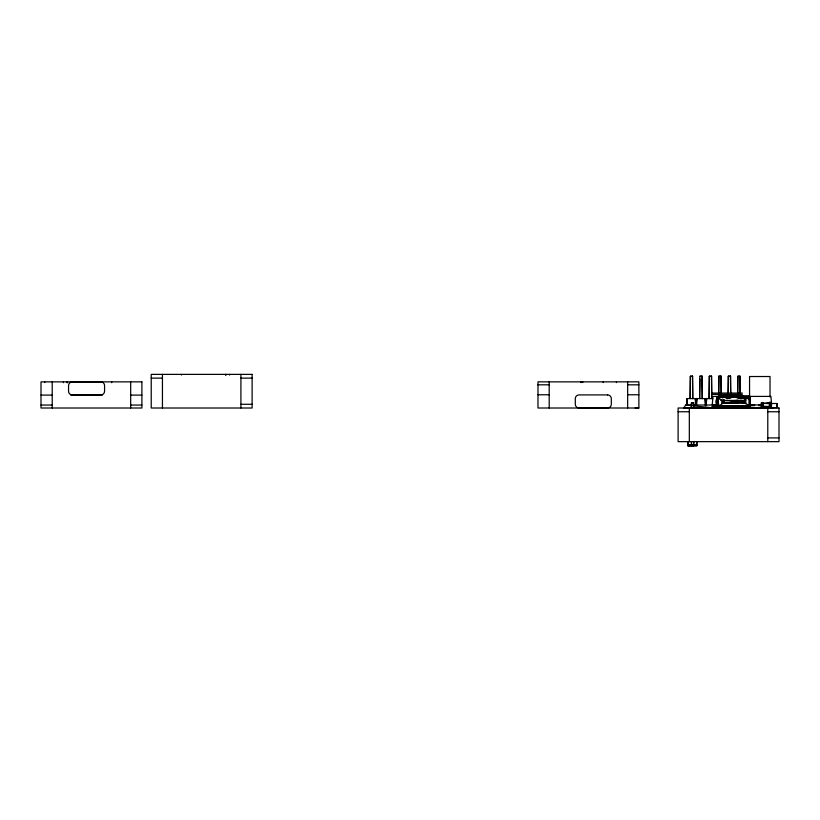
<?xml version="1.0" encoding="UTF-8"?>
<svg xmlns="http://www.w3.org/2000/svg" width="820" height="820" viewBox="0 0 820 820"><rect width="100%" height="100%" fill="white"/><g stroke="black" fill="none" stroke-linecap="round" stroke-linejoin="round"><path stroke-width="1.23" d="M771.456 407.612L777.001 407.612L777.011 403.491L761.329 403.491M712.467 407.489L717.213 407.212L717.336 403.594L718.012 407.273M717.377 398.879L717.397 396.511L725.024 396.398L719.745 396.982L718.115 398.633L718.084 406.505M687.057 398.582L686.996 405.5L686.904 398.582L712.795 398.582M691.434 441.795L691.465 445.506L693.628 445.578L693.72 441.795M699.849 376.236L702.053 376.236L699.849 376.236L699.644 398.582L699.86 378.789M709.341 376.236L709.136 398.582L709.341 376.236L711.545 376.236L709.382 376.318M718.648 396.091L718.832 376.236L721.036 376.236L718.832 376.236M728.139 396.091L728.324 376.236L730.528 376.236L728.324 376.236M737.631 396.091L737.816 376.236L740.019 376.236L740.204 396.091M718.658 396.101L718.873 376.318M728.15 396.101L728.365 376.318M737.641 396.101L737.856 376.318L740.019 376.236M691.373 407.519L691.434 402.804L693.515 402.692L693.761 407.55M693.628 445.578L693.669 441.857M717.397 396.511L717.889 407.007L748.219 407.54L749.142 406.577L748.906 397.362L719.745 396.982M745.749 403.061L745.79 400.447L721.856 400.447L733.203 401.011L738.748 400.447L737.621 403.061L721.702 403.061L745.749 403.061L738.061 402.312L728.652 402.681L730.333 403.061M716.29 402.866L716.362 399.381M749.142 406.577L750.239 405.018L750.392 399.166L750.013 396.48L748.65 396.101L720.288 395.875L717.192 397.649L717.254 407.243L717.664 403.604L717.879 406.043M691.322 407.653L691.516 402.845L693.689 402.845M763.02 407.847L763.051 406.976L771.271 407.847L771.271 406.822L769.713 406.505L763.205 406.3L761.514 406.802L761.514 407.847L763.02 407.847L763.389 403.235L769.396 403.04L769.713 406.505L771.271 407.847L771.271 406.822L769.396 405.736L769.396 402.733L771.271 403.112L766.997 403.491M712.231 405.008L712.98 396.408L722.594 396.408M763.389 403.235L763.051 406.976L763.205 406.3M717.213 407.212L718.73 397.669C728.426 395.66 738.779 397.321 748.629 397.792C744.908 399.924 739.455 402.989 735.663 402.589L729.523 402.599M717.316 407.14L717.695 403.358L718.72 406.095L748.711 406.043L749.347 407.335L749.644 404.885M696.487 405.5L697.328 398.582M705.979 405.5L706.819 398.582M688.41 441.867L687.929 445.619L696.897 445.619L696.744 441.806L696.897 445.619L687.929 445.619L687.929 441.806M761.329 405.869L761.329 405.777M749.582 404.434L749.234 406.443L750.433 399.955C749.326 416.878 751.878 401.841 748.906 397.362L749.172 399.319M743.012 395.855L742.735 396.49L739.496 396.542L743.012 395.855L742.735 396.49M719.253 405.736L723.23 403.061L724.531 400.447M761.514 407.847L761.514 406.802M727.781 396.48L728.057 395.855L724.46 396.193L739.353 395.957M683.839 407.919L685.704 405.008L716.219 405.008M717.889 407.007L718.617 406.054L718.115 398.633M748.219 407.54L750.239 405.018M718.084 399.586L720.698 396.962L722.615 397.915M727.268 398.694L729.933 396.624L750.013 396.48L750.228 407.222L754.933 407.458M735.94 400.447L738.748 403.061L737.621 402.681L738.748 400.816L737.621 400.447L730.405 400.744M723.353 402.61L724.347 403.061L723.23 403.061L718.73 397.669M769.847 407.601L771.271 406.822L769.765 407.612M745.79 400.447L744.17 400.447L744.17 403.061L743.043 403.061L744.242 402.62L741.936 400.949L744.17 400.816L744.17 403.061L748.137 404.772L749.306 407.663L749.306 404.198M737.621 400.447L733.203 401.011M716.249 405.674L711.924 407.396L716.249 406.802L711.883 407.212L716.249 405.674L711.832 407.284L716.249 406.802M729.113 398.479L733.695 396.716L739.63 398.223M732.014 403.061L732.721 402.61M737.621 403.061L738.748 402.681L737.621 400.816M741.987 398.212L745.513 397.28M728.785 397.956L733.695 396.716L740.901 398.663L748.629 397.792M689.917 445.229L694.909 445.229L687.929 445.619L692.305 444.901L687.929 445.619L688.216 441.888L687.929 445.619L696.221 445.608M718.72 406.095L718.084 399.955L716.967 400.068L717.254 407.243M761.329 407.232L757.577 407.612L761.329 407.909L761.329 402.733L763.133 403.491M766.997 403.091L769.396 402.907M741.936 400.949L744.17 400.816M691.465 445.506L693.689 445.506M151.228 378.122L162.442 378.122M240.916 378.122L252.119 378.122M537.981 384.816L549.195 384.816M627.659 384.816L638.872 384.816M711.534 393.067L742.336 393.067M711.545 394.389L742.336 394.389M537.981 394.768L549.195 394.768M627.659 394.768L638.872 394.768M41 395.096L52.213 395.096M70.715 395.096L102.274 395.096M130.677 395.096L141.891 395.096M732.342 396.408L770.902 396.408L771.548 403.778M716.249 400.426L716.249 407.919M240.916 404.28L252.119 404.28M763.133 404.424L761.329 404.629M716.219 404.895L713.728 405.008M761.062 404.895L758.572 405.008M41 405.049L52.213 405.049M130.677 405.049L141.891 405.049M761.062 405.008L751.099 404.895L754.83 405.008M771.456 405.551L771.456 403.491L771.456 407.909L769.652 403.491L771.456 403.829M718.617 406.054L748.793 406.064M635.141 408.001L638.872 408.011L638.872 381.853L537.981 381.853L537.981 408.011L638.872 408.011M683.931 407.919L773.516 407.919M678.109 411.753L689.323 411.753M767.786 411.753L779 411.753M767.786 437.911L779 437.911M719.273 407.294L721.784 407.356M725.454 395.26L733.059 395.383L721.959 395.373L722.533 396.05M717.787 407.14L721.118 407.396M718.586 405.931L722.102 406.3M685.704 405.008L712.457 407.786M742.223 396.367L729.872 395.845L725.177 396.367L729.933 396.624L727.268 397.392L727.268 398.51M720.759 399.617L724.347 400.816L722.533 400.672L723.23 400.447L723.23 403.061M695.298 444.901L696.897 445.619M762.272 402.835L763.389 403.368M746.692 396.962L748.434 398.704M748.65 396.101L750.392 399.166M725.474 396.962L726.376 398.561M769.396 405.736L769.713 406.505M717.192 397.649L717.91 399.934M693.515 402.692L693.884 407.663M749.89 404.977L750.228 407.222L749.839 403.952M704.575 398.582L705.415 405.5M695.083 398.582L695.924 405.5M723.722 399.412L723.783 403.05L723.783 399.678M739.978 376.318L740.193 396.101M730.487 376.318L730.712 396.101M720.995 376.318L721.221 396.101M711.504 376.318L711.75 398.582L711.545 376.236M691.485 441.857L691.526 445.578M730.528 376.236L730.712 396.091M721.036 376.236L721.221 396.091M776.991 403.491L777.001 407.612M770.031 396.849L770.031 376.523L749.562 376.523L749.562 396.952M770.031 401.923L770.031 404.465M767.786 408.011L767.786 441.642M705.702 398.582L705.702 405.736M696.211 398.582L696.211 405.5M689.323 408.011L689.323 441.642M627.659 381.853L627.659 408.011M616.455 381.853L616.455 382.591M603.233 381.853L603.233 382.561M582.702 381.853L582.702 382.561M580.949 381.853L580.949 382.561M549.195 381.853L549.195 408.011M240.916 374.381L240.916 408.011M229.702 374.381L229.702 375.078M225.971 374.381L225.971 375.078M225.654 374.381L225.654 375.078M181.435 374.381L181.435 375.078M162.442 374.381L162.442 408.011M130.677 381.853L130.677 408.011M111.684 381.853L111.684 382.684M67.465 381.853L67.465 382.684M67.158 381.853L67.158 382.684M63.417 381.853L63.417 382.684M52.213 381.853L52.213 408.011M44.741 381.864L44.741 382.55M690.358 376.236L690.153 398.582L690.399 376.318L692.562 376.236L690.399 376.318M694.837 445.116L687.929 445.619L694.837 445.116M737.067 400.447L735.94 400.816L737.067 400.447M252.119 374.381L151.228 374.381L151.228 408.011L252.119 408.011L252.119 374.381M141.891 381.853L41 381.864L41 408.011L141.891 408.011L141.891 381.853M100.839 381.884L72.283 381.884A3.741 3.741 0 0 0 68.552 385.625L68.552 391.222A3.741 3.741 0 0 0 72.283 394.963L100.839 394.963A3.741 3.741 0 0 0 104.57 391.222L104.57 385.625A3.741 3.741 0 0 0 100.839 381.884M607.589 394.912L579.033 394.912A3.741 3.741 0 0 0 575.302 398.643L575.302 404.25A3.741 3.741 0 0 0 579.033 407.981L607.589 407.981A3.741 3.741 0 0 0 611.32 404.25L611.32 398.643A3.741 3.741 0 0 0 607.589 394.912M779 408.011L678.109 408.011L678.109 441.642L779 441.642L779 408.011M740.132 397.392L737.477 396.654L740.132 398.694L740.132 397.392M702.258 398.582L702.012 376.318L702.258 398.582M692.767 398.582L692.521 376.318L692.767 398.582"/></g></svg>
